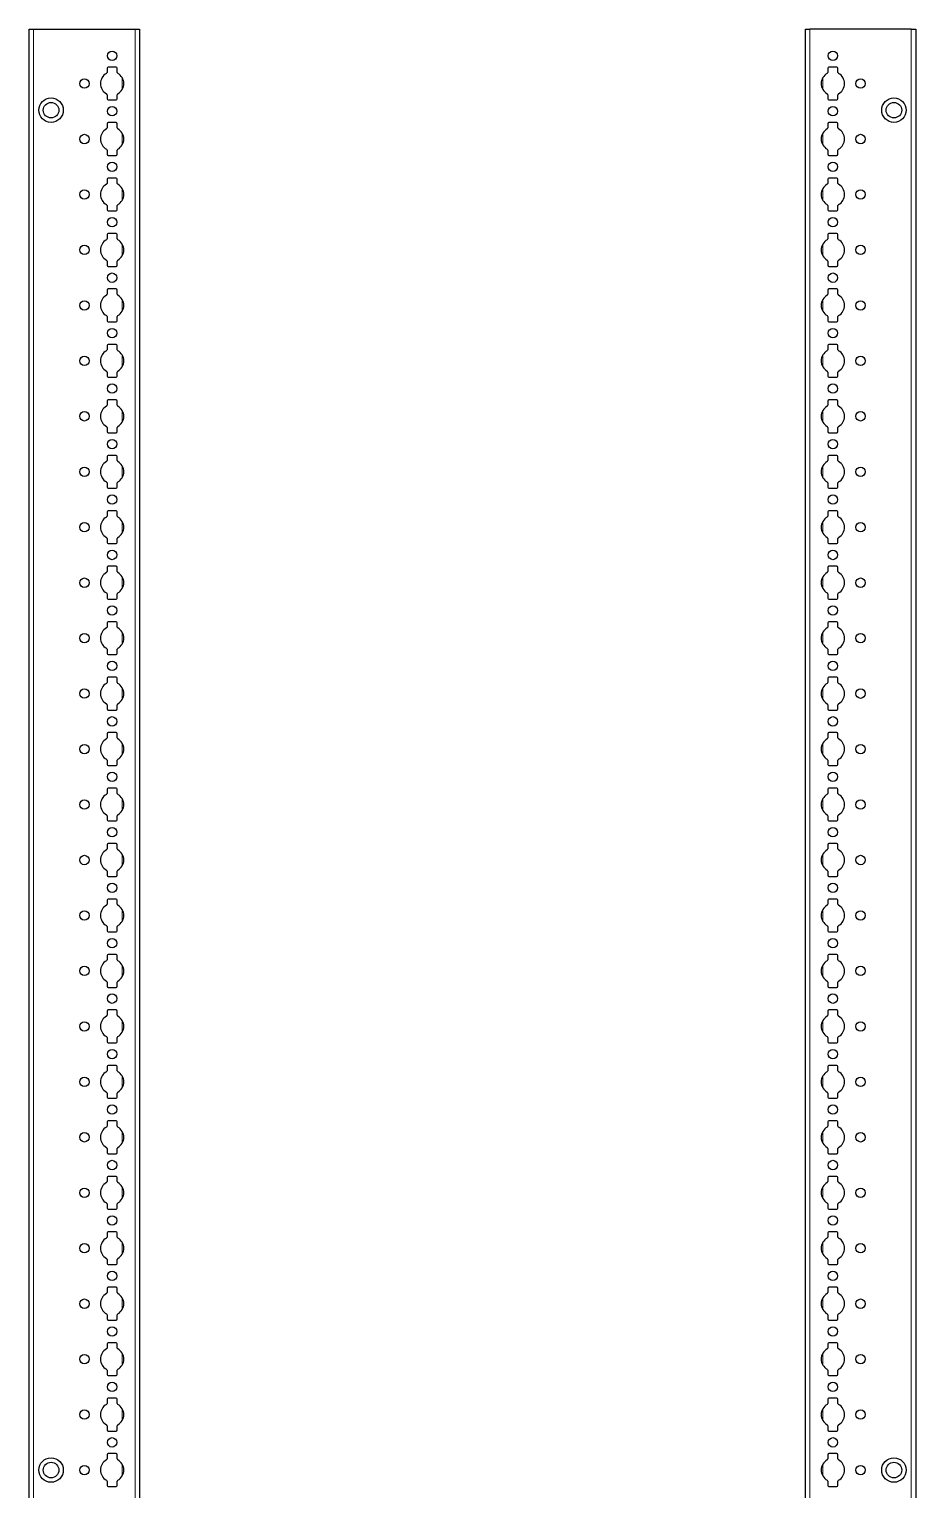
# Model space of a CAD drawing. Header units: millimetres. Extents: x -199 to 3056, y -2447 to 1507.
# Drawn here: x 2656 to 3056, y -211 to 447 of the extents above; entities that cross this region are included whole.
import ezdxf

# ---------------------------------------------------------------- set-up
doc = ezdxf.new("R2010")
doc.units = ezdxf.units.MM

msp = doc.modelspace()

# ---------------------------------------------------------------- linework, layer by layer
at = {"color": 7, "linetype": 'Continuous', "lineweight": 25}
for p, q in [((2656.38, -851.79), (2656.38, 447.21)), ((2656.38, 447.21), (2658.38, 447.21)), ((2658.38, 447.21), (2704.08, 447.21)), ((2704.08, 447.21), (2706.08, 447.21)), ((2706.08, 447.21), (2706.08, -851.79)), ((3006.08, -851.79), (3006.08, 447.21)), ((3006.08, 447.21), (3008.08, 447.21)), ((3053.78, 447.21), (3008.08, 447.21)), ((3053.78, 447.21), (3055.78, 447.21)), ((3055.78, 447.21), (3055.78, -851.79)), ((2691.43, 429.61), (2691.43, 427.73)), ((2695.53, 430.11), (2691.93, 430.11)), ((2696.03, 427.73), (2696.03, 429.61)), ((3016.13, 429.61), (3016.13, 427.73)), ((3020.23, 430.11), (3016.63, 430.11)), ((3020.73, 427.73), (3020.73, 429.61)), ((2691.43, 417.68), (2691.43, 415.81)), ((2691.93, 415.31), (2695.53, 415.31)), ((2696.03, 415.81), (2696.03, 417.68)), ((3016.13, 417.68), (3016.13, 415.81)), ((3016.63, 415.31), (3020.23, 415.31)), ((3020.73, 415.81), (3020.73, 417.68)), ((2691.43, 404.61), (2691.43, 402.73)), ((2695.53, 405.11), (2691.93, 405.11)), ((2696.03, 402.73), (2696.03, 404.61)), ((3016.13, 404.61), (3016.13, 402.73)), ((3020.23, 405.11), (3016.63, 405.11)), ((3020.73, 402.73), (3020.73, 404.61)), ((2691.43, 392.68), (2691.43, 390.81)), ((2691.93, 390.31), (2695.53, 390.31)), ((2696.03, 390.81), (2696.03, 392.68)), ((3016.13, 392.68), (3016.13, 390.81)), ((3016.63, 390.31), (3020.23, 390.31)), ((3020.73, 390.81), (3020.73, 392.68)), ((2691.43, 379.61), (2691.43, 377.73)), ((2695.53, 380.11), (2691.93, 380.11)), ((2696.03, 377.73), (2696.03, 379.61)), ((3016.13, 379.61), (3016.13, 377.73)), ((3020.23, 380.11), (3016.63, 380.11)), ((3020.73, 377.73), (3020.73, 379.61)), ((2691.43, 367.68), (2691.43, 365.81)), ((2691.93, 365.31), (2695.53, 365.31)), ((2696.03, 365.81), (2696.03, 367.68)), ((3016.13, 367.68), (3016.13, 365.81)), ((3016.63, 365.31), (3020.23, 365.31)), ((3020.73, 365.81), (3020.73, 367.68)), ((2691.43, 354.61), (2691.43, 352.73)), ((2695.53, 355.11), (2691.93, 355.11)), ((2696.03, 352.73), (2696.03, 354.61)), ((3016.13, 354.61), (3016.13, 352.73)), ((3020.23, 355.11), (3016.63, 355.11)), ((3020.73, 352.73), (3020.73, 354.61)), ((2691.43, 342.68), (2691.43, 340.81)), ((2696.03, 340.81), (2696.03, 342.68)), ((3016.13, 342.68), (3016.13, 340.81)), ((3020.73, 340.81), (3020.73, 342.68)), ((2691.93, 340.31), (2695.53, 340.31)), ((3016.63, 340.31), (3020.23, 340.31)), ((2691.43, 329.61), (2691.43, 327.73)), ((2695.53, 330.11), (2691.93, 330.11)), ((2696.03, 327.73), (2696.03, 329.61)), ((3016.13, 329.61), (3016.13, 327.73)), ((3020.23, 330.11), (3016.63, 330.11)), ((3020.73, 327.73), (3020.73, 329.61)), ((2691.43, 317.68), (2691.43, 315.81)), ((2696.03, 315.81), (2696.03, 317.68)), ((3016.13, 317.68), (3016.13, 315.81)), ((3020.73, 315.81), (3020.73, 317.68)), ((2691.93, 315.31), (2695.53, 315.31)), ((3016.63, 315.31), (3020.23, 315.31)), ((2691.43, 304.61), (2691.43, 302.73)), ((2695.53, 305.11), (2691.93, 305.11)), ((2696.03, 302.73), (2696.03, 304.61)), ((3016.13, 304.61), (3016.13, 302.73)), ((3020.23, 305.11), (3016.63, 305.11)), ((3020.73, 302.73), (3020.73, 304.61)), ((2691.43, 292.68), (2691.43, 290.81)), ((2691.93, 290.31), (2695.53, 290.31)), ((2696.03, 290.81), (2696.03, 292.68)), ((3016.13, 292.68), (3016.13, 290.81)), ((3016.63, 290.31), (3020.23, 290.31)), ((3020.73, 290.81), (3020.73, 292.68)), ((2691.43, 279.61), (2691.43, 277.73)), ((2695.53, 280.11), (2691.93, 280.11)), ((2696.03, 277.73), (2696.03, 279.61)), ((3016.13, 279.61), (3016.13, 277.73)), ((3020.23, 280.11), (3016.63, 280.11)), ((3020.73, 277.73), (3020.73, 279.61)), ((2691.43, 267.68), (2691.43, 265.81)), ((2691.93, 265.31), (2695.53, 265.31)), ((2696.03, 265.81), (2696.03, 267.68)), ((3016.13, 267.68), (3016.13, 265.81)), ((3016.63, 265.31), (3020.23, 265.31)), ((3020.73, 265.81), (3020.73, 267.68)), ((2691.43, 254.61), (2691.43, 252.73)), ((2695.53, 255.11), (2691.93, 255.11)), ((2696.03, 252.73), (2696.03, 254.61)), ((3016.13, 254.61), (3016.13, 252.73)), ((3020.23, 255.11), (3016.63, 255.11)), ((3020.73, 252.73), (3020.73, 254.61)), ((2691.43, 242.68), (2691.43, 240.81)), ((2691.93, 240.31), (2695.53, 240.31)), ((2696.03, 240.81), (2696.03, 242.68)), ((3016.13, 242.68), (3016.13, 240.81)), ((3016.63, 240.31), (3020.23, 240.31)), ((3020.73, 240.81), (3020.73, 242.68)), ((2691.43, 229.61), (2691.43, 227.73)), ((2695.53, 230.11), (2691.93, 230.11)), ((2696.03, 227.73), (2696.03, 229.61)), ((3016.13, 229.61), (3016.13, 227.73)), ((3020.23, 230.11), (3016.63, 230.11)), ((3020.73, 227.73), (3020.73, 229.61)), ((2691.43, 217.68), (2691.43, 215.81)), ((2696.03, 215.81), (2696.03, 217.68)), ((3016.13, 217.68), (3016.13, 215.81)), ((3020.73, 215.81), (3020.73, 217.68)), ((2691.93, 215.31), (2695.53, 215.31)), ((3016.63, 215.31), (3020.23, 215.31)), ((2691.43, 204.61), (2691.43, 202.73)), ((2695.53, 205.11), (2691.93, 205.11)), ((2696.03, 202.73), (2696.03, 204.61)), ((3016.13, 204.61), (3016.13, 202.73)), ((3020.23, 205.11), (3016.63, 205.11)), ((3020.73, 202.73), (3020.73, 204.61)), ((2691.43, 192.68), (2691.43, 190.81)), ((2696.03, 190.81), (2696.03, 192.68)), ((3016.13, 192.68), (3016.13, 190.81)), ((3020.73, 190.81), (3020.73, 192.68)), ((2691.93, 190.31), (2695.53, 190.31)), ((3016.63, 190.31), (3020.23, 190.31)), ((2691.43, 179.61), (2691.43, 177.73)), ((2695.53, 180.11), (2691.93, 180.11)), ((2696.03, 177.73), (2696.03, 179.61)), ((3016.13, 179.61), (3016.13, 177.73)), ((3020.23, 180.11), (3016.63, 180.11)), ((3020.73, 177.73), (3020.73, 179.61)), ((2691.43, 167.68), (2691.43, 165.81)), ((2691.93, 165.31), (2695.53, 165.31)), ((2696.03, 165.81), (2696.03, 167.68)), ((3016.13, 167.68), (3016.13, 165.81)), ((3016.63, 165.31), (3020.23, 165.31)), ((3020.73, 165.81), (3020.73, 167.68)), ((2691.43, 154.61), (2691.43, 152.73)), ((2695.53, 155.11), (2691.93, 155.11)), ((2696.03, 152.73), (2696.03, 154.61)), ((3016.13, 154.61), (3016.13, 152.73)), ((3020.23, 155.11), (3016.63, 155.11)), ((3020.73, 152.73), (3020.73, 154.61)), ((2691.43, 142.68), (2691.43, 140.81)), ((2691.93, 140.31), (2695.53, 140.31)), ((2696.03, 140.81), (2696.03, 142.68)), ((3016.13, 142.68), (3016.13, 140.81)), ((3016.63, 140.31), (3020.23, 140.31)), ((3020.73, 140.81), (3020.73, 142.68)), ((2691.43, 129.61), (2691.43, 127.73)), ((2695.53, 130.11), (2691.93, 130.11)), ((2696.03, 127.73), (2696.03, 129.61)), ((3016.13, 129.61), (3016.13, 127.73)), ((3020.23, 130.11), (3016.63, 130.11)), ((3020.73, 127.73), (3020.73, 129.61)), ((2691.43, 117.68), (2691.43, 115.81)), ((2691.93, 115.31), (2695.53, 115.31)), ((2696.03, 115.81), (2696.03, 117.68)), ((3016.13, 117.68), (3016.13, 115.81)), ((3016.63, 115.31), (3020.23, 115.31)), ((3020.73, 115.81), (3020.73, 117.68)), ((2691.43, 104.61), (2691.43, 102.73)), ((2695.53, 105.11), (2691.93, 105.11)), ((2696.03, 102.73), (2696.03, 104.61)), ((3016.13, 104.61), (3016.13, 102.73)), ((3020.23, 105.11), (3016.63, 105.11)), ((3020.73, 102.73), (3020.73, 104.61)), ((2691.43, 92.68), (2691.43, 90.81)), ((2696.03, 90.81), (2696.03, 92.68)), ((3016.13, 92.68), (3016.13, 90.81)), ((3020.73, 90.81), (3020.73, 92.68)), ((2691.93, 90.31), (2695.53, 90.31)), ((3016.63, 90.31), (3020.23, 90.31)), ((2691.43, 79.61), (2691.43, 77.73)), ((2695.53, 80.11), (2691.93, 80.11)), ((2696.03, 77.73), (2696.03, 79.61)), ((3016.13, 79.61), (3016.13, 77.73)), ((3020.23, 80.11), (3016.63, 80.11)), ((3020.73, 77.73), (3020.73, 79.61)), ((2691.43, 67.68), (2691.43, 65.81)), ((2696.03, 65.81), (2696.03, 67.68)), ((3016.13, 67.68), (3016.13, 65.81)), ((3020.73, 65.81), (3020.73, 67.68)), ((2691.93, 65.31), (2695.53, 65.31)), ((3016.63, 65.31), (3020.23, 65.31)), ((2691.43, 54.61), (2691.43, 52.73)), ((2695.53, 55.11), (2691.93, 55.11)), ((2696.03, 52.73), (2696.03, 54.61)), ((3016.13, 54.61), (3016.13, 52.73)), ((3020.23, 55.11), (3016.63, 55.11)), ((3020.73, 52.73), (3020.73, 54.61)), ((2691.43, 42.68), (2691.43, 40.81)), ((2691.93, 40.31), (2695.53, 40.31)), ((2696.03, 40.81), (2696.03, 42.68)), ((3016.13, 42.68), (3016.13, 40.81)), ((3016.63, 40.31), (3020.23, 40.31)), ((3020.73, 40.81), (3020.73, 42.68)), ((2691.43, 29.61), (2691.43, 27.73)), ((2695.53, 30.11), (2691.93, 30.11)), ((2696.03, 27.73), (2696.03, 29.61)), ((3016.13, 29.61), (3016.13, 27.73)), ((3020.23, 30.11), (3016.63, 30.11)), ((3020.73, 27.73), (3020.73, 29.61)), ((2691.43, 17.68), (2691.43, 15.81)), ((2691.93, 15.31), (2695.53, 15.31)), ((2696.03, 15.81), (2696.03, 17.68)), ((3016.13, 17.68), (3016.13, 15.81)), ((3016.63, 15.31), (3020.23, 15.31)), ((3020.73, 15.81), (3020.73, 17.68)), ((2691.43, 4.61), (2691.43, 2.73)), ((2695.53, 5.11), (2691.93, 5.11)), ((2696.03, 2.73), (2696.03, 4.61)), ((3016.13, 4.61), (3016.13, 2.73)), ((3020.23, 5.11), (3016.63, 5.11)), ((3020.73, 2.73), (3020.73, 4.61)), ((2691.43, -7.32), (2691.43, -9.19)), ((2691.93, -9.69), (2695.53, -9.69)), ((2696.03, -9.19), (2696.03, -7.32)), ((3016.13, -7.32), (3016.13, -9.19)), ((3016.63, -9.69), (3020.23, -9.69)), ((3020.73, -9.19), (3020.73, -7.32)), ((2691.43, -20.39), (2691.43, -22.27)), ((2695.53, -19.89), (2691.93, -19.89)), ((2696.03, -22.27), (2696.03, -20.39)), ((3016.13, -20.39), (3016.13, -22.27)), ((3020.23, -19.89), (3016.63, -19.89)), ((3020.73, -22.27), (3020.73, -20.39)), ((2691.43, -32.32), (2691.43, -34.19)), ((2696.03, -34.19), (2696.03, -32.32)), ((3016.13, -32.32), (3016.13, -34.19)), ((3020.73, -34.19), (3020.73, -32.32)), ((2691.93, -34.69), (2695.53, -34.69)), ((3016.63, -34.69), (3020.23, -34.69)), ((2691.43, -45.39), (2691.43, -47.27)), ((2695.53, -44.89), (2691.93, -44.89)), ((2696.03, -47.27), (2696.03, -45.39)), ((3016.13, -45.39), (3016.13, -47.27)), ((3020.23, -44.89), (3016.63, -44.89)), ((3020.73, -47.27), (3020.73, -45.39)), ((2691.43, -57.32), (2691.43, -59.19)), ((2696.03, -59.19), (2696.03, -57.32)), ((3016.13, -57.32), (3016.13, -59.19)), ((3020.73, -59.19), (3020.73, -57.32)), ((2691.93, -59.69), (2695.53, -59.69)), ((3016.63, -59.69), (3020.23, -59.69)), ((2691.43, -70.39), (2691.43, -72.27)), ((2695.53, -69.89), (2691.93, -69.89)), ((2696.03, -72.27), (2696.03, -70.39)), ((3016.13, -70.39), (3016.13, -72.27)), ((3020.23, -69.89), (3016.63, -69.89)), ((3020.73, -72.27), (3020.73, -70.39)), ((2691.43, -82.32), (2691.43, -84.19)), ((2691.93, -84.69), (2695.53, -84.69)), ((2696.03, -84.19), (2696.03, -82.32)), ((3016.13, -82.32), (3016.13, -84.19)), ((3016.63, -84.69), (3020.23, -84.69)), ((3020.73, -84.19), (3020.73, -82.32)), ((2691.43, -95.39), (2691.43, -97.27)), ((2695.53, -94.89), (2691.93, -94.89)), ((2696.03, -97.27), (2696.03, -95.39)), ((3016.13, -95.39), (3016.13, -97.27)), ((3020.23, -94.89), (3016.63, -94.89)), ((3020.73, -97.27), (3020.73, -95.39)), ((2691.43, -107.32), (2691.43, -109.19)), ((2691.93, -109.69), (2695.53, -109.69)), ((2696.03, -109.19), (2696.03, -107.32)), ((3016.13, -107.32), (3016.13, -109.19)), ((3016.63, -109.69), (3020.23, -109.69)), ((3020.73, -109.19), (3020.73, -107.32)), ((2691.43, -120.39), (2691.43, -122.27)), ((2695.53, -119.89), (2691.93, -119.89)), ((2696.03, -122.27), (2696.03, -120.39)), ((3016.13, -120.39), (3016.13, -122.27)), ((3020.23, -119.89), (3016.63, -119.89)), ((3020.73, -122.27), (3020.73, -120.39)), ((2691.43, -132.32), (2691.43, -134.19)), ((2691.93, -134.69), (2695.53, -134.69)), ((2696.03, -134.19), (2696.03, -132.32)), ((3016.13, -132.32), (3016.13, -134.19)), ((3016.63, -134.69), (3020.23, -134.69)), ((3020.73, -134.19), (3020.73, -132.32)), ((2691.43, -145.39), (2691.43, -147.27)), ((2695.53, -144.89), (2691.93, -144.89)), ((2696.03, -147.27), (2696.03, -145.39)), ((3016.13, -145.39), (3016.13, -147.27)), ((3020.23, -144.89), (3016.63, -144.89)), ((3020.73, -147.27), (3020.73, -145.39)), ((2691.43, -157.32), (2691.43, -159.19)), ((2696.03, -159.19), (2696.03, -157.32)), ((3016.13, -157.32), (3016.13, -159.19)), ((3020.73, -159.19), (3020.73, -157.32)), ((2691.93, -159.69), (2695.53, -159.69)), ((3016.63, -159.69), (3020.23, -159.69)), ((2691.43, -170.39), (2691.43, -172.27)), ((2695.53, -169.89), (2691.93, -169.89)), ((2696.03, -172.27), (2696.03, -170.39)), ((3016.13, -170.39), (3016.13, -172.27)), ((3020.23, -169.89), (3016.63, -169.89)), ((3020.73, -172.27), (3020.73, -170.39)), ((2691.43, -182.32), (2691.43, -184.19)), ((2696.03, -184.19), (2696.03, -182.32)), ((3016.13, -182.32), (3016.13, -184.19)), ((3020.73, -184.19), (3020.73, -182.32)), ((2691.93, -184.69), (2695.53, -184.69)), ((3016.63, -184.69), (3020.23, -184.69)), ((2691.43, -195.39), (2691.43, -197.27)), ((2695.53, -194.89), (2691.93, -194.89)), ((2696.03, -197.27), (2696.03, -195.39)), ((3016.13, -195.39), (3016.13, -197.27)), ((3020.23, -194.89), (3016.63, -194.89)), ((3020.73, -197.27), (3020.73, -195.39)), ((2691.43, -207.32), (2691.43, -209.19)), ((2691.93, -209.69), (2695.53, -209.69)), ((2696.03, -209.19), (2696.03, -207.32)), ((3016.13, -207.32), (3016.13, -209.19)), ((3016.63, -209.69), (3020.23, -209.69)), ((3020.73, -209.19), (3020.73, -207.32))]:
    msp.add_line(p, q, dxfattribs=at)
at = {"color": 8, "linetype": 'Continuous', "lineweight": 18}
for p, q in [((2658.38, 447.21), (2658.38, -851.79)), ((2704.08, -851.79), (2704.08, 447.21)), ((3008.08, 447.21), (3008.08, -851.79)), ((3053.78, -851.79), (3053.78, 447.21)), ((2698.23, 420), (2698.23, 425.41)), ((3013.93, 425.41), (3013.93, 420)), ((2698.23, 395), (2698.23, 400.41)), ((3013.93, 400.41), (3013.93, 395)), ((2698.23, 370), (2698.23, 375.41)), ((3013.93, 375.41), (3013.93, 370)), ((2698.23, 345), (2698.23, 350.41)), ((3013.93, 350.41), (3013.93, 345)), ((2698.23, 320), (2698.23, 325.41)), ((3013.93, 325.41), (3013.93, 320)), ((2698.23, 295), (2698.23, 300.41)), ((3013.93, 300.41), (3013.93, 295)), ((2698.23, 270), (2698.23, 275.41)), ((3013.93, 275.41), (3013.93, 270)), ((2698.23, 245), (2698.23, 250.41)), ((3013.93, 250.41), (3013.93, 245)), ((2698.23, 220), (2698.23, 225.41)), ((3013.93, 225.41), (3013.93, 220)), ((2698.23, 195), (2698.23, 200.41)), ((3013.93, 200.41), (3013.93, 195)), ((2698.23, 170), (2698.23, 175.41)), ((3013.93, 175.41), (3013.93, 170)), ((2698.23, 145), (2698.23, 150.41)), ((3013.93, 150.41), (3013.93, 145)), ((2698.23, 120), (2698.23, 125.41)), ((3013.93, 125.41), (3013.93, 120)), ((2698.23, 95), (2698.23, 100.41)), ((3013.93, 100.41), (3013.93, 95)), ((2698.23, 70), (2698.23, 75.41)), ((3013.93, 75.41), (3013.93, 70)), ((2698.23, 45), (2698.23, 50.41)), ((3013.93, 50.41), (3013.93, 45)), ((2698.23, 20), (2698.23, 25.41)), ((3013.93, 25.41), (3013.93, 20)), ((2698.23, -5), (2698.23, 0.41)), ((3013.93, 0.41), (3013.93, -5)), ((2698.23, -30), (2698.23, -24.59)), ((3013.93, -24.59), (3013.93, -30)), ((2698.23, -55), (2698.23, -49.59)), ((3013.93, -49.59), (3013.93, -55)), ((2698.23, -80), (2698.23, -74.59)), ((3013.93, -74.59), (3013.93, -80)), ((2698.23, -105), (2698.23, -99.59)), ((3013.93, -99.59), (3013.93, -105)), ((2698.23, -130), (2698.23, -124.59)), ((3013.93, -124.59), (3013.93, -130)), ((2698.23, -155), (2698.23, -149.59)), ((3013.93, -149.59), (3013.93, -155)), ((2698.23, -180), (2698.23, -174.59)), ((3013.93, -174.59), (3013.93, -180)), ((2698.23, -205), (2698.23, -199.59)), ((3013.93, -199.59), (3013.93, -205))]:
    msp.add_line(p, q, dxfattribs=at)
at = {"color": 7, "linetype": 'Continuous', "lineweight": 25}
for centre, radius in [((2693.73, 435.21), 2.12), ((3018.43, 435.21), 2.12), ((2681.23, 422.71), 2.12), ((3030.93, 422.71), 2.12), ((2666.23, 410.71), 5.5), ((3045.93, 410.71), 5.5), ((2666.23, 410.71), 3.5), ((2693.73, 410.21), 2.12), ((3018.43, 410.21), 2.12), ((3045.93, 410.71), 3.5), ((2681.23, 397.71), 2.12), ((3030.93, 397.71), 2.12), ((2693.73, 385.21), 2.12), ((3018.43, 385.21), 2.12), ((2681.23, 372.71), 2.12), ((3030.93, 372.71), 2.12), ((2693.73, 360.21), 2.12), ((3018.43, 360.21), 2.12), ((2681.23, 347.71), 2.12), ((3030.93, 347.71), 2.12), ((2693.73, 335.21), 2.12), ((3018.43, 335.21), 2.12), ((2681.23, 322.71), 2.12), ((3030.93, 322.71), 2.12), ((2693.73, 310.21), 2.12), ((3018.43, 310.21), 2.12), ((2681.23, 297.71), 2.12), ((3030.93, 297.71), 2.12), ((2693.73, 285.21), 2.12), ((3018.43, 285.21), 2.12), ((2681.23, 272.71), 2.12), ((3030.93, 272.71), 2.12), ((2693.73, 260.21), 2.12), ((3018.43, 260.21), 2.12), ((2681.23, 247.71), 2.12), ((3030.93, 247.71), 2.12), ((2693.73, 235.21), 2.12), ((3018.43, 235.21), 2.12), ((2681.23, 222.71), 2.12), ((3030.93, 222.71), 2.12), ((2693.73, 210.21), 2.12), ((3018.43, 210.21), 2.12), ((2681.23, 197.71), 2.12), ((3030.93, 197.71), 2.13), ((2693.73, 185.21), 2.12), ((3018.43, 185.21), 2.12), ((2681.23, 172.71), 2.12), ((3030.93, 172.71), 2.13), ((2693.73, 160.21), 2.12), ((3018.43, 160.21), 2.12), ((2681.23, 147.71), 2.12), ((3030.93, 147.71), 2.13), ((2693.73, 135.21), 2.12), ((3018.43, 135.21), 2.12), ((2681.23, 122.71), 2.12), ((3030.93, 122.71), 2.13), ((2693.73, 110.21), 2.12), ((3018.43, 110.21), 2.12), ((2681.23, 97.71), 2.12), ((3030.93, 97.71), 2.13), ((2693.73, 85.21), 2.12), ((3018.43, 85.21), 2.12), ((2681.23, 72.71), 2.12), ((3030.93, 72.71), 2.12), ((2693.73, 60.21), 2.12), ((3018.43, 60.21), 2.12), ((2681.23, 47.71), 2.12), ((3030.93, 47.71), 2.12), ((2693.73, 35.21), 2.12), ((3018.43, 35.21), 2.12), ((2681.23, 22.71), 2.12), ((3030.93, 22.71), 2.12), ((2693.73, 10.21), 2.12), ((3018.43, 10.21), 2.12), ((2681.23, -2.29), 2.12), ((3030.93, -2.29), 2.12), ((2693.73, -14.79), 2.12), ((3018.43, -14.79), 2.12), ((2681.23, -27.29), 2.12), ((3030.93, -27.29), 2.12), ((2693.73, -39.79), 2.12), ((3018.43, -39.79), 2.12), ((2681.23, -52.29), 2.12), ((3030.93, -52.29), 2.12), ((2693.73, -64.79), 2.12), ((3018.43, -64.79), 2.12), ((2681.23, -77.29), 2.12), ((3030.93, -77.29), 2.12), ((2693.73, -89.79), 2.12), ((3018.43, -89.79), 2.12), ((2681.23, -102.29), 2.12), ((3030.93, -102.29), 2.12), ((2693.73, -114.79), 2.12), ((3018.43, -114.79), 2.12), ((2681.23, -127.29), 2.12), ((3030.93, -127.29), 2.12), ((2693.73, -139.79), 2.12), ((3018.43, -139.79), 2.12), ((2681.23, -152.29), 2.12), ((3030.93, -152.29), 2.12), ((2693.73, -164.79), 2.12), ((3018.43, -164.79), 2.12), ((2681.23, -177.29), 2.12), ((3030.93, -177.29), 2.12), ((2693.73, -189.79), 2.12), ((3018.43, -189.79), 2.12), ((2666.23, -202.29), 5.5), ((3045.93, -202.29), 5.5), ((2666.23, -202.29), 3.5), ((2681.23, -202.29), 2.12), ((3030.93, -202.29), 2.12), ((3045.93, -202.29), 3.5)]:
    msp.add_circle(centre, radius, dxfattribs=at)
for centre, radius, start, end in [((2691.93, 429.61), 0.5, 90, 180), ((2695.53, 429.61), 0.5, 0, 90), ((3016.63, 429.61), 0.5, 90, 180), ((3020.23, 429.61), 0.5, 360, 90), ((2693.73, 422.71), 5.25, 119.14074, 240.85926), ((2690.93, 427.73), 0.5, 299.14074, 0), ((2696.53, 427.73), 0.5, 180, 240.85926), ((2693.73, 422.71), 5.25, 299.14074, 60.85926), ((3018.43, 422.71), 5.25, 119.14074, 240.85926), ((3015.63, 427.73), 0.5, 299.14074, 0), ((3021.23, 427.73), 0.5, 180, 240.85926), ((3018.43, 422.71), 5.25, 299.14074, 60.85926), ((2690.93, 417.68), 0.5, 0, 60.85926), ((2691.93, 415.81), 0.5, 180, 270), ((2695.53, 415.81), 0.5, 270, 0), ((2696.53, 417.68), 0.5, 119.14074, 180), ((3015.63, 417.68), 0.5, 0, 60.85926), ((3016.63, 415.81), 0.5, 180, 270), ((3020.23, 415.81), 0.5, 270, 0), ((3021.23, 417.68), 0.5, 119.14074, 180), ((2693.73, 397.71), 5.25, 119.14074, 240.85926), ((2690.93, 402.73), 0.5, 299.14074, 0), ((2691.93, 404.61), 0.5, 90, 180), ((2695.53, 404.61), 0.5, 0, 90), ((2696.53, 402.73), 0.5, 180, 240.85926), ((2693.73, 397.71), 5.25, 299.14074, 60.85926), ((3018.43, 397.71), 5.25, 119.14074, 240.85926), ((3015.63, 402.73), 0.5, 299.14074, 0), ((3016.63, 404.61), 0.5, 90, 180), ((3020.23, 404.61), 0.5, 0, 90), ((3021.23, 402.73), 0.5, 180, 240.85926), ((3018.43, 397.71), 5.25, 299.14074, 60.85926), ((2690.93, 392.68), 0.5, 0, 60.85926), ((2691.93, 390.81), 0.5, 180, 270), ((2695.53, 390.81), 0.5, 270, 0), ((2696.53, 392.68), 0.5, 119.14074, 180), ((3015.63, 392.68), 0.5, 0, 60.85926), ((3016.63, 390.81), 0.5, 180, 270), ((3020.23, 390.81), 0.5, 270, 0), ((3021.23, 392.68), 0.5, 119.14074, 180), ((2693.73, 372.71), 5.25, 119.14074, 240.85926), ((2690.93, 377.73), 0.5, 299.14074, 0), ((2691.93, 379.61), 0.5, 90, 180), ((2695.53, 379.61), 0.5, 0, 90), ((2696.53, 377.73), 0.5, 180, 240.85926), ((2693.73, 372.71), 5.25, 299.14074, 60.85926), ((3018.43, 372.71), 5.25, 119.14074, 240.85926), ((3015.63, 377.73), 0.5, 299.14074, 0), ((3016.63, 379.61), 0.5, 90, 180), ((3020.23, 379.61), 0.5, 0, 90), ((3021.23, 377.73), 0.5, 180, 240.85926), ((3018.43, 372.71), 5.25, 299.14074, 60.85926), ((2690.93, 367.68), 0.5, 0, 60.85926), ((2691.93, 365.81), 0.5, 180, 270), ((2695.53, 365.81), 0.5, 270, 0), ((2696.53, 367.68), 0.5, 119.14074, 180), ((3015.63, 367.68), 0.5, 0, 60.85926), ((3016.63, 365.81), 0.5, 180, 270), ((3020.23, 365.81), 0.5, 270, 0), ((3021.23, 367.68), 0.5, 119.14074, 180), ((2693.73, 347.71), 5.25, 119.14074, 240.85926), ((2690.93, 352.73), 0.5, 299.14074, 0), ((2691.93, 354.61), 0.5, 90, 180), ((2695.53, 354.61), 0.5, 0, 90), ((2696.53, 352.73), 0.5, 180, 240.85926), ((2693.73, 347.71), 5.25, 299.14074, 60.85926), ((3018.43, 347.71), 5.25, 119.14074, 240.85926), ((3015.63, 352.73), 0.5, 299.14074, 0), ((3016.63, 354.61), 0.5, 90, 180), ((3020.23, 354.61), 0.5, 0, 90), ((3021.23, 352.73), 0.5, 180, 240.85926), ((3018.43, 347.71), 5.25, 299.14074, 60.85926), ((2690.93, 342.68), 0.5, 0, 60.85926), ((2696.53, 342.68), 0.5, 119.14074, 180), ((3015.63, 342.68), 0.5, 0, 60.85926), ((3021.23, 342.68), 0.5, 119.14074, 180), ((2691.93, 340.81), 0.5, 180, 270), ((2695.53, 340.81), 0.5, 270, 0), ((3016.63, 340.81), 0.5, 180, 270), ((3020.23, 340.81), 0.5, 270, 0), ((2691.93, 329.61), 0.5, 90, 180), ((2695.53, 329.61), 0.5, 0, 90), ((3016.63, 329.61), 0.5, 90, 180), ((3020.23, 329.61), 0.5, 0, 90), ((2693.73, 322.71), 5.25, 119.14074, 240.85926), ((2690.93, 327.73), 0.5, 299.14074, 0), ((2696.53, 327.73), 0.5, 180, 240.85926), ((2693.73, 322.71), 5.25, 299.14074, 60.85926), ((3018.43, 322.71), 5.25, 119.14074, 240.85926), ((3015.63, 327.73), 0.5, 299.14074, 0), ((3021.23, 327.73), 0.5, 180, 240.85926), ((3018.43, 322.71), 5.25, 299.14074, 60.85926), ((2690.93, 317.68), 0.5, 0, 60.85926), ((2696.53, 317.68), 0.5, 119.14074, 180), ((3015.63, 317.68), 0.5, 0, 60.85926), ((3021.23, 317.68), 0.5, 119.14074, 180), ((2691.93, 315.81), 0.5, 180, 270), ((2695.53, 315.81), 0.5, 270, 0), ((3016.63, 315.81), 0.5, 180, 270), ((3020.23, 315.81), 0.5, 270, 0), ((2691.93, 304.61), 0.5, 90, 180), ((2695.53, 304.61), 0.5, 0, 90), ((3016.63, 304.61), 0.5, 90, 180), ((3020.23, 304.61), 0.5, 0, 90), ((2693.73, 297.71), 5.25, 119.14074, 240.85926), ((2690.93, 302.73), 0.5, 299.14074, 0), ((2696.53, 302.73), 0.5, 180, 240.85926), ((2693.73, 297.71), 5.25, 299.14074, 60.85926), ((3018.43, 297.71), 5.25, 119.14074, 240.85926), ((3015.63, 302.73), 0.5, 299.14074, 0), ((3021.23, 302.73), 0.5, 180, 240.85926), ((3018.43, 297.71), 5.25, 299.14074, 60.85926), ((2690.93, 292.68), 0.5, 0, 60.85926), ((2691.93, 290.81), 0.5, 180, 270), ((2695.53, 290.81), 0.5, 270, 0), ((2696.53, 292.68), 0.5, 119.14074, 180), ((3015.63, 292.68), 0.5, 0, 60.85926), ((3016.63, 290.81), 0.5, 180, 270), ((3020.23, 290.81), 0.5, 270, 0), ((3021.23, 292.68), 0.5, 119.14074, 180), ((2693.73, 272.71), 5.25, 119.14074, 240.85926), ((2690.93, 277.73), 0.5, 299.14074, 0), ((2691.93, 279.61), 0.5, 90, 180), ((2695.53, 279.61), 0.5, 0, 90), ((2696.53, 277.73), 0.5, 180, 240.85926), ((2693.73, 272.71), 5.25, 299.14074, 60.85926), ((3018.43, 272.71), 5.25, 119.14074, 240.85926), ((3015.63, 277.73), 0.5, 299.14074, 0), ((3016.63, 279.61), 0.5, 90, 180), ((3020.23, 279.61), 0.5, 0, 90), ((3021.23, 277.73), 0.5, 180, 240.85926), ((3018.43, 272.71), 5.25, 299.14074, 60.85926), ((2690.93, 267.68), 0.5, 0, 60.85926), ((2691.93, 265.81), 0.5, 180, 270), ((2695.53, 265.81), 0.5, 270, 0), ((2696.53, 267.68), 0.5, 119.14074, 180), ((3015.63, 267.68), 0.5, 0, 60.85926), ((3016.63, 265.81), 0.5, 180, 270), ((3020.23, 265.81), 0.5, 270, 0), ((3021.23, 267.68), 0.5, 119.14074, 180), ((2693.73, 247.71), 5.25, 119.14074, 240.85926), ((2690.93, 252.73), 0.5, 299.14074, 0), ((2691.93, 254.61), 0.5, 90, 180), ((2695.53, 254.61), 0.5, 0, 90), ((2696.53, 252.73), 0.5, 180, 240.85926), ((2693.73, 247.71), 5.25, 299.14074, 60.85926), ((3018.43, 247.71), 5.25, 119.14074, 240.85926), ((3015.63, 252.73), 0.5, 299.14074, 0), ((3016.63, 254.61), 0.5, 90, 180), ((3020.23, 254.61), 0.5, 0, 90), ((3021.23, 252.73), 0.5, 180, 240.85926), ((3018.43, 247.71), 5.25, 299.14074, 60.85926), ((2690.93, 242.68), 0.5, 0, 60.85926), ((2691.93, 240.81), 0.5, 180, 270), ((2695.53, 240.81), 0.5, 270, 0), ((2696.53, 242.68), 0.5, 119.14074, 180), ((3015.63, 242.68), 0.5, 0, 60.85926), ((3016.63, 240.81), 0.5, 180, 270), ((3020.23, 240.81), 0.5, 270, 0), ((3021.23, 242.68), 0.5, 119.14074, 180), ((2693.73, 222.71), 5.25, 119.14074, 240.85926), ((2690.93, 227.73), 0.5, 299.14074, 0), ((2691.93, 229.61), 0.5, 90, 180), ((2695.53, 229.61), 0.5, 0, 90), ((2696.53, 227.73), 0.5, 180, 240.85926), ((2693.73, 222.71), 5.25, 299.14074, 60.85926), ((3018.43, 222.71), 5.25, 119.14074, 240.85926), ((3015.63, 227.73), 0.5, 299.14074, 0), ((3016.63, 229.61), 0.5, 90, 180), ((3020.23, 229.61), 0.5, 0, 90), ((3021.23, 227.73), 0.5, 180, 240.85926), ((3018.43, 222.71), 5.25, 299.14074, 60.85926), ((2690.93, 217.68), 0.5, 0, 60.85926), ((2696.53, 217.68), 0.5, 119.14074, 180), ((3015.63, 217.68), 0.5, 0, 60.85926), ((3021.23, 217.68), 0.5, 119.14074, 180), ((2691.93, 215.81), 0.5, 180, 270), ((2695.53, 215.81), 0.5, 270, 0), ((3016.63, 215.81), 0.5, 180, 270), ((3020.23, 215.81), 0.5, 270, 0), ((2691.93, 204.61), 0.5, 90, 180), ((2695.53, 204.61), 0.5, 0, 90), ((3016.63, 204.61), 0.5, 90, 180), ((3020.23, 204.61), 0.5, 0, 90), ((2693.73, 197.71), 5.25, 119.14074, 240.85926), ((2690.93, 202.73), 0.5, 299.14074, 0), ((2696.53, 202.73), 0.5, 180, 240.85926), ((2693.73, 197.71), 5.25, 299.14074, 60.85926), ((3018.43, 197.71), 5.25, 119.14074, 240.85926), ((3015.63, 202.73), 0.5, 299.14074, 0), ((3021.23, 202.73), 0.5, 180, 240.85926), ((3018.43, 197.71), 5.25, 299.14074, 60.85926), ((2690.93, 192.68), 0.5, 0, 60.85926), ((2696.53, 192.68), 0.5, 119.14074, 180), ((3015.63, 192.68), 0.5, 0, 60.85926), ((3021.23, 192.68), 0.5, 119.14074, 180), ((2691.93, 190.81), 0.5, 180, 270), ((2695.53, 190.81), 0.5, 270, 0), ((3016.63, 190.81), 0.5, 180, 270), ((3020.23, 190.81), 0.5, 270, 0), ((2691.93, 179.61), 0.5, 90, 180), ((2695.53, 179.61), 0.5, 360, 90), ((3016.63, 179.61), 0.5, 90, 180), ((3020.23, 179.61), 0.5, 0, 90), ((2693.73, 172.71), 5.25, 119.14074, 240.85926), ((2690.93, 177.73), 0.5, 299.14074, 0), ((2696.53, 177.73), 0.5, 180, 240.85926), ((2693.73, 172.71), 5.25, 299.14074, 60.85926), ((3018.43, 172.71), 5.25, 119.14074, 240.85926), ((3015.63, 177.73), 0.5, 299.14074, 0), ((3021.23, 177.73), 0.5, 180, 240.85926), ((3018.43, 172.71), 5.25, 299.14074, 60.85926), ((2690.93, 167.68), 0.5, 0, 60.85926), ((2691.93, 165.81), 0.5, 180, 270), ((2695.53, 165.81), 0.5, 270, 0), ((2696.53, 167.68), 0.5, 119.14074, 180), ((3015.63, 167.68), 0.5, 0, 60.85926), ((3016.63, 165.81), 0.5, 180, 270), ((3020.23, 165.81), 0.5, 270, 0), ((3021.23, 167.68), 0.5, 119.14074, 180), ((2693.73, 147.71), 5.25, 119.14074, 240.85926), ((2690.93, 152.73), 0.5, 299.14074, 0), ((2691.93, 154.61), 0.5, 90, 180), ((2695.53, 154.61), 0.5, 360, 90), ((2696.53, 152.73), 0.5, 180, 240.85926), ((2693.73, 147.71), 5.25, 299.14074, 60.85926), ((3018.43, 147.71), 5.25, 119.14074, 240.85926), ((3015.63, 152.73), 0.5, 299.14074, 0), ((3016.63, 154.61), 0.5, 90, 180), ((3020.23, 154.61), 0.5, 0, 90), ((3021.23, 152.73), 0.5, 180, 240.85926), ((3018.43, 147.71), 5.25, 299.14074, 60.85926), ((2690.93, 142.68), 0.5, 0, 60.85926), ((2691.93, 140.81), 0.5, 180, 270), ((2695.53, 140.81), 0.5, 270, 0), ((2696.53, 142.68), 0.5, 119.14074, 180), ((3015.63, 142.68), 0.5, 0, 60.85926), ((3016.63, 140.81), 0.5, 180, 270), ((3020.23, 140.81), 0.5, 270, 0), ((3021.23, 142.68), 0.5, 119.14074, 180), ((2693.73, 122.71), 5.25, 119.14074, 240.85926), ((2690.93, 127.73), 0.5, 299.14074, 0), ((2691.93, 129.61), 0.5, 90, 180), ((2695.53, 129.61), 0.5, 0, 90), ((2696.53, 127.73), 0.5, 180, 240.85926), ((2693.73, 122.71), 5.25, 299.14074, 60.85926), ((3018.43, 122.71), 5.25, 119.14074, 240.85926), ((3015.63, 127.73), 0.5, 299.14074, 0), ((3016.63, 129.61), 0.5, 90, 180), ((3020.23, 129.61), 0.5, 0, 90), ((3021.23, 127.73), 0.5, 180, 240.85926), ((3018.43, 122.71), 5.25, 299.14074, 60.85926), ((2690.93, 117.68), 0.5, 0, 60.85926), ((2691.93, 115.81), 0.5, 180, 270), ((2695.53, 115.81), 0.5, 270, 0), ((2696.53, 117.68), 0.5, 119.14074, 180), ((3015.63, 117.68), 0.5, 0, 60.85926), ((3016.63, 115.81), 0.5, 180, 270), ((3020.23, 115.81), 0.5, 270, 0), ((3021.23, 117.68), 0.5, 119.14074, 180), ((2693.73, 97.71), 5.25, 119.14074, 240.85926), ((2690.93, 102.73), 0.5, 299.14074, 0), ((2691.93, 104.61), 0.5, 90, 180), ((2695.53, 104.61), 0.5, 0, 90), ((2696.53, 102.73), 0.5, 180, 240.85926), ((2693.73, 97.71), 5.25, 299.14074, 60.85926), ((3018.43, 97.71), 5.25, 119.14074, 240.85926), ((3015.63, 102.73), 0.5, 299.14074, 0), ((3016.63, 104.61), 0.5, 90, 180), ((3020.23, 104.61), 0.5, 0, 90), ((3021.23, 102.73), 0.5, 180, 240.85926), ((3018.43, 97.71), 5.25, 299.14074, 60.85926), ((2690.93, 92.68), 0.5, 0, 60.85926), ((2696.53, 92.68), 0.5, 119.14074, 180), ((3015.63, 92.68), 0.5, 0, 60.85926), ((3021.23, 92.68), 0.5, 119.14074, 180), ((2691.93, 90.81), 0.5, 180, 270), ((2695.53, 90.81), 0.5, 270, 0), ((3016.63, 90.81), 0.5, 180, 270), ((3020.23, 90.81), 0.5, 270, 0), ((2691.93, 79.61), 0.5, 90, 180), ((2695.53, 79.61), 0.5, 0, 90), ((3016.63, 79.61), 0.5, 90, 180), ((3020.23, 79.61), 0.5, 0, 90), ((2693.73, 72.71), 5.25, 119.14074, 240.85926), ((2690.93, 77.73), 0.5, 299.14074, 0), ((2696.53, 77.73), 0.5, 180, 240.85926), ((2693.73, 72.71), 5.25, 299.14074, 60.85926), ((3018.43, 72.71), 5.25, 119.14074, 240.85926), ((3015.63, 77.73), 0.5, 299.14074, 0), ((3021.23, 77.73), 0.5, 180, 240.85926), ((3018.43, 72.71), 5.25, 299.14074, 60.85926), ((2690.93, 67.68), 0.5, 0, 60.85926), ((2696.53, 67.68), 0.5, 119.14074, 180), ((3015.63, 67.68), 0.5, 0, 60.85926), ((3021.23, 67.68), 0.5, 119.14074, 180), ((2691.93, 65.81), 0.5, 180, 270), ((2695.53, 65.81), 0.5, 270, 0), ((3016.63, 65.81), 0.5, 180, 270), ((3020.23, 65.81), 0.5, 270, 0), ((2690.93, 52.73), 0.5, 299.14074, 0), ((2691.93, 54.61), 0.5, 90, 180), ((2695.53, 54.61), 0.5, 0, 90), ((2696.53, 52.73), 0.5, 180, 240.85926), ((3015.63, 52.73), 0.5, 299.14074, 0), ((3016.63, 54.61), 0.5, 90, 180), ((3020.23, 54.61), 0.5, 0, 90), ((3021.23, 52.73), 0.5, 180, 240.85926), ((2693.73, 47.71), 5.25, 119.14074, 240.85926), ((2693.73, 47.71), 5.25, 299.14074, 60.85926), ((3018.43, 47.71), 5.25, 119.14074, 240.85926), ((3018.43, 47.71), 5.25, 299.14074, 60.85926), ((2690.93, 42.68), 0.5, 0, 60.85926), ((2691.93, 40.81), 0.5, 180, 270), ((2695.53, 40.81), 0.5, 270, 0), ((2696.53, 42.68), 0.5, 119.14074, 180), ((3015.63, 42.68), 0.5, 0, 60.85926), ((3016.63, 40.81), 0.5, 180, 270), ((3020.23, 40.81), 0.5, 270, 0), ((3021.23, 42.68), 0.5, 119.14074, 180), ((2693.73, 22.71), 5.25, 119.14074, 240.85926), ((2690.93, 27.73), 0.5, 299.14074, 0), ((2691.93, 29.61), 0.5, 90, 180), ((2695.53, 29.61), 0.5, 0, 90), ((2696.53, 27.73), 0.5, 180, 240.85926), ((2693.73, 22.71), 5.25, 299.14074, 60.85926), ((3018.43, 22.71), 5.25, 119.14074, 240.85926), ((3015.63, 27.73), 0.5, 299.14074, 0), ((3016.63, 29.61), 0.5, 90, 180), ((3020.23, 29.61), 0.5, 0, 90), ((3021.23, 27.73), 0.5, 180, 240.85926), ((3018.43, 22.71), 5.25, 299.14074, 60.85926), ((2690.93, 17.68), 0.5, 0, 60.85926), ((2691.93, 15.81), 0.5, 180, 270), ((2695.53, 15.81), 0.5, 270, 0), ((2696.53, 17.68), 0.5, 119.14074, 180), ((3015.63, 17.68), 0.5, 0, 60.85926), ((3016.63, 15.81), 0.5, 180, 270), ((3020.23, 15.81), 0.5, 270, 0), ((3021.23, 17.68), 0.5, 119.14074, 180), ((2693.73, -2.29), 5.25, 119.14074, 240.85926), ((2690.93, 2.73), 0.5, 299.14074, 0), ((2691.93, 4.61), 0.5, 90, 180), ((2695.53, 4.61), 0.5, 0, 90), ((2696.53, 2.73), 0.5, 180, 240.85926), ((2693.73, -2.29), 5.25, 299.14074, 60.85926), ((3018.43, -2.29), 5.25, 119.14074, 240.85926), ((3015.63, 2.73), 0.5, 299.14074, 0), ((3016.63, 4.61), 0.5, 90, 180), ((3020.23, 4.61), 0.5, 0, 90), ((3021.23, 2.73), 0.5, 180, 240.85926), ((3018.43, -2.29), 5.25, 299.14074, 60.85926), ((2690.93, -7.32), 0.5, 0, 60.85926), ((2691.93, -9.19), 0.5, 180, 270), ((2695.53, -9.19), 0.5, 270, 0), ((2696.53, -7.32), 0.5, 119.14074, 180), ((3015.63, -7.32), 0.5, 0, 60.85926), ((3016.63, -9.19), 0.5, 180, 270), ((3020.23, -9.19), 0.5, 270, 0), ((3021.23, -7.32), 0.5, 119.14074, 180), ((2693.73, -27.29), 5.25, 119.14074, 240.85926), ((2690.93, -22.27), 0.5, 299.14074, 0), ((2691.93, -20.39), 0.5, 90, 180), ((2695.53, -20.39), 0.5, 0, 90), ((2696.53, -22.27), 0.5, 180, 240.85926), ((2693.73, -27.29), 5.25, 299.14074, 60.85926), ((3018.43, -27.29), 5.25, 119.14074, 240.85926), ((3015.63, -22.27), 0.5, 299.14074, 0), ((3016.63, -20.39), 0.5, 90, 180), ((3020.23, -20.39), 0.5, 0, 90), ((3021.23, -22.27), 0.5, 180, 240.85926), ((3018.43, -27.29), 5.25, 299.14074, 60.85926), ((2690.93, -32.32), 0.5, 0, 60.85926), ((2696.53, -32.32), 0.5, 119.14074, 180), ((3015.63, -32.32), 0.5, 0, 60.85926), ((3021.23, -32.32), 0.5, 119.14074, 180), ((2691.93, -34.19), 0.5, 180, 270), ((2695.53, -34.19), 0.5, 270, 0), ((3016.63, -34.19), 0.5, 180, 270), ((3020.23, -34.19), 0.5, 270, 0), ((2691.93, -45.39), 0.5, 90, 180), ((2695.53, -45.39), 0.5, 0, 90), ((3016.63, -45.39), 0.5, 90, 180), ((3020.23, -45.39), 0.5, 0, 90), ((2693.73, -52.29), 5.25, 119.14074, 240.85926), ((2690.93, -47.27), 0.5, 299.14074, 0), ((2696.53, -47.27), 0.5, 180, 240.85926), ((2693.73, -52.29), 5.25, 299.14074, 60.85926), ((3018.43, -52.29), 5.25, 119.14074, 240.85926), ((3015.63, -47.27), 0.5, 299.14074, 0), ((3021.23, -47.27), 0.5, 180, 240.85926), ((3018.43, -52.29), 5.25, 299.14074, 60.85926), ((2690.93, -57.32), 0.5, 0, 60.85926), ((2691.93, -59.19), 0.5, 180, 270), ((2695.53, -59.19), 0.5, 270, 0), ((2696.53, -57.32), 0.5, 119.14074, 180), ((3015.63, -57.32), 0.5, 0, 60.85926), ((3016.63, -59.19), 0.5, 180, 270), ((3020.23, -59.19), 0.5, 270, 0), ((3021.23, -57.32), 0.5, 119.14074, 180), ((2690.93, -72.27), 0.5, 299.14074, 0), ((2691.93, -70.39), 0.5, 90, 180), ((2695.53, -70.39), 0.5, 0, 90), ((2696.53, -72.27), 0.5, 180, 240.85926), ((3015.63, -72.27), 0.5, 299.14074, 0), ((3016.63, -70.39), 0.5, 90, 180), ((3020.23, -70.39), 0.5, 0, 90), ((3021.23, -72.27), 0.5, 180, 240.85926), ((2693.73, -77.29), 5.25, 119.14074, 240.85926), ((2693.73, -77.29), 5.25, 299.14074, 60.85926), ((3018.43, -77.29), 5.25, 119.14074, 240.85926), ((3018.43, -77.29), 5.25, 299.14074, 60.85926), ((2690.93, -82.32), 0.5, 0, 60.85926), ((2691.93, -84.19), 0.5, 180, 270), ((2695.53, -84.19), 0.5, 270, 0), ((2696.53, -82.32), 0.5, 119.14074, 180), ((3015.63, -82.32), 0.5, 0, 60.85926), ((3016.63, -84.19), 0.5, 180, 270), ((3020.23, -84.19), 0.5, 270, 0), ((3021.23, -82.32), 0.5, 119.14074, 180), ((2693.73, -102.29), 5.25, 119.14074, 240.85926), ((2690.93, -97.27), 0.5, 299.14074, 0), ((2691.93, -95.39), 0.5, 90, 180), ((2695.53, -95.39), 0.5, 0, 90), ((2696.53, -97.27), 0.5, 180, 240.85926), ((2693.73, -102.29), 5.25, 299.14074, 60.85926), ((3018.43, -102.29), 5.25, 119.14074, 240.85926), ((3015.63, -97.27), 0.5, 299.14074, 0), ((3016.63, -95.39), 0.5, 90, 180), ((3020.23, -95.39), 0.5, 0, 90), ((3021.23, -97.27), 0.5, 180, 240.85926), ((3018.43, -102.29), 5.25, 299.14074, 60.85926), ((2690.93, -107.32), 0.5, 0, 60.85926), ((2691.93, -109.19), 0.5, 180, 270), ((2695.53, -109.19), 0.5, 270, 0), ((2696.53, -107.32), 0.5, 119.14074, 180), ((3015.63, -107.32), 0.5, 0, 60.85926), ((3016.63, -109.19), 0.5, 180, 270), ((3020.23, -109.19), 0.5, 270, 0), ((3021.23, -107.32), 0.5, 119.14074, 180), ((2693.73, -127.29), 5.25, 119.14074, 240.85926), ((2690.93, -122.27), 0.5, 299.14074, 0), ((2691.93, -120.39), 0.5, 90, 180), ((2695.53, -120.39), 0.5, 0, 90), ((2696.53, -122.27), 0.5, 180, 240.85926), ((2693.73, -127.29), 5.25, 299.14074, 60.85926), ((3018.43, -127.29), 5.25, 119.14074, 240.85926), ((3015.63, -122.27), 0.5, 299.14074, 0), ((3016.63, -120.39), 0.5, 90, 180), ((3020.23, -120.39), 0.5, 0, 90), ((3021.23, -122.27), 0.5, 180, 240.85926), ((3018.43, -127.29), 5.25, 299.14074, 60.85926), ((2690.93, -132.32), 0.5, 0, 60.85926), ((2691.93, -134.19), 0.5, 180, 270), ((2695.53, -134.19), 0.5, 270, 0), ((2696.53, -132.32), 0.5, 119.14074, 180), ((3015.63, -132.32), 0.5, 0, 60.85926), ((3016.63, -134.19), 0.5, 180, 270), ((3020.23, -134.19), 0.5, 270, 0), ((3021.23, -132.32), 0.5, 119.14074, 180), ((2693.73, -152.29), 5.25, 119.14074, 240.85926), ((2690.93, -147.27), 0.5, 299.14074, 0), ((2691.93, -145.39), 0.5, 90, 180), ((2695.53, -145.39), 0.5, 0, 90), ((2696.53, -147.27), 0.5, 180, 240.85926), ((2693.73, -152.29), 5.25, 299.14074, 60.85926), ((3018.43, -152.29), 5.25, 119.14074, 240.85926), ((3015.63, -147.27), 0.5, 299.14074, 0), ((3016.63, -145.39), 0.5, 90, 180), ((3020.23, -145.39), 0.5, 0, 90), ((3021.23, -147.27), 0.5, 180, 240.85926), ((3018.43, -152.29), 5.25, 299.14074, 60.85926), ((2690.93, -157.32), 0.5, 0, 60.85926), ((2696.53, -157.32), 0.5, 119.14074, 180), ((3015.63, -157.32), 0.5, 0, 60.85926), ((3021.23, -157.32), 0.5, 119.14074, 180), ((2691.93, -159.19), 0.5, 180, 270), ((2695.53, -159.19), 0.5, 270, 0), ((3016.63, -159.19), 0.5, 180, 270), ((3020.23, -159.19), 0.5, 270, 0), ((2691.93, -170.39), 0.5, 90, 180), ((2695.53, -170.39), 0.5, 0, 90), ((3016.63, -170.39), 0.5, 90, 180), ((3020.23, -170.39), 0.5, 0, 90), ((2693.73, -177.29), 5.25, 119.14074, 240.85926), ((2690.93, -172.27), 0.5, 299.14074, 0), ((2696.53, -172.27), 0.5, 180, 240.85926), ((2693.73, -177.29), 5.25, 299.14074, 60.85926), ((3018.43, -177.29), 5.25, 119.14074, 240.85926), ((3015.63, -172.27), 0.5, 299.14074, 0), ((3021.23, -172.27), 0.5, 180, 240.85926), ((3018.43, -177.29), 5.25, 299.14074, 60.85926), ((2690.93, -182.32), 0.5, 0, 60.85926), ((2691.93, -184.19), 0.5, 180, 270), ((2695.53, -184.19), 0.5, 270, 0), ((2696.53, -182.32), 0.5, 119.14074, 180), ((3015.63, -182.32), 0.5, 0, 60.85926), ((3016.63, -184.19), 0.5, 180, 270), ((3020.23, -184.19), 0.5, 270, 0), ((3021.23, -182.32), 0.5, 119.14074, 180), ((2690.93, -197.27), 0.5, 299.14074, 0), ((2691.93, -195.39), 0.5, 90, 180), ((2695.53, -195.39), 0.5, 0, 90), ((2696.53, -197.27), 0.5, 180, 240.85926), ((3015.63, -197.27), 0.5, 299.14074, 0), ((3016.63, -195.39), 0.5, 90, 180), ((3020.23, -195.39), 0.5, 0, 90), ((3021.23, -197.27), 0.5, 180, 240.85926), ((2693.73, -202.29), 5.25, 119.14074, 240.85926), ((2693.73, -202.29), 5.25, 299.14074, 60.85926), ((3018.43, -202.29), 5.25, 119.14074, 240.85926), ((3018.43, -202.29), 5.25, 299.14074, 60.85926), ((2690.93, -207.32), 0.5, 0, 60.85926), ((2691.93, -209.19), 0.5, 180, 270), ((2695.53, -209.19), 0.5, 270, 0), ((2696.53, -207.32), 0.5, 119.14074, 180), ((3015.63, -207.32), 0.5, 0, 60.85926), ((3016.63, -209.19), 0.5, 180, 270), ((3020.23, -209.19), 0.5, 270, 0), ((3021.23, -207.32), 0.5, 119.14074, 180)]:
    msp.add_arc(centre, radius, start, end, dxfattribs=at)

doc.saveas('drawing.dxf')
